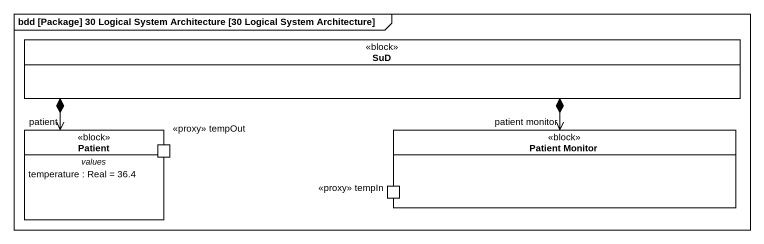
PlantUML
@startuml
mainframe bdd [Package] 30 Logical System Architecture [30 Logical System Architecture]
allowmixing
hide circle
hide empty members
class SuD <<block>>
class Patient <<block>> {
  -- values --
  temperature : Real = 36.4
  -- ports --
  <<proxy>> tempOut
}
rectangle "Patient Monitor" as Patient_Monitor <<block>> {
  port "<<proxy>> tempIn" as proxy_tempIn
}
SuD *-left-> "patient" Patient
SuD *-right-> "patient monitor" Patient_Monitor
@enduml
